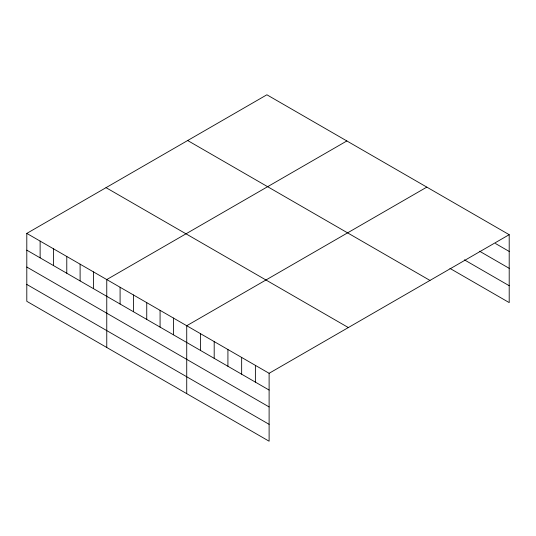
<?xml version="1.0" encoding="UTF-8"?>
<svg xmlns="http://www.w3.org/2000/svg" width="536" height="536" viewBox="0 0 536 536"><rect width="100%" height="100%" fill="white"/><g stroke="black" fill="none" stroke-linecap="round" stroke-linejoin="round"><path stroke-width="0.8" d="M509.2 234.688L269.112 373.297L269.112 441.215L26.8 301.312L26.8 233.401L266.888 94.785L509.2 234.688L509.2 302.599L449.938 268.389M346.852 140.955L106.764 279.564L106.764 347.482M426.81 187.118L186.729 325.734L186.729 393.645M495.472 243.518L509.2 251.444M479.573 251.216L509.2 268.328M464.39 259.853L509.2 285.721M187.66 140.526L429.973 280.429M106.028 187.654L348.34 327.556M26.8 233.401L269.112 373.297M26.8 250.158L269.112 390.054M26.8 267.035L269.112 406.938M26.8 284.435L269.112 424.331M255.384 365.371L255.384 382.128M241.656 357.445L241.656 374.202M227.921 349.512L227.921 366.269M214.192 341.586L214.192 358.343M200.457 333.66L200.457 350.417M173.403 318.036L173.403 334.792M160.076 310.344L160.076 327.101M146.743 302.646L146.743 319.402M133.417 294.954L133.417 311.711M120.091 287.263L120.091 304.019M93.438 271.873L93.438 288.629M80.112 264.174L80.112 280.931M66.779 256.483L66.779 273.239M53.453 248.784L53.453 265.541M40.126 241.093L40.126 257.85"/></g></svg>
